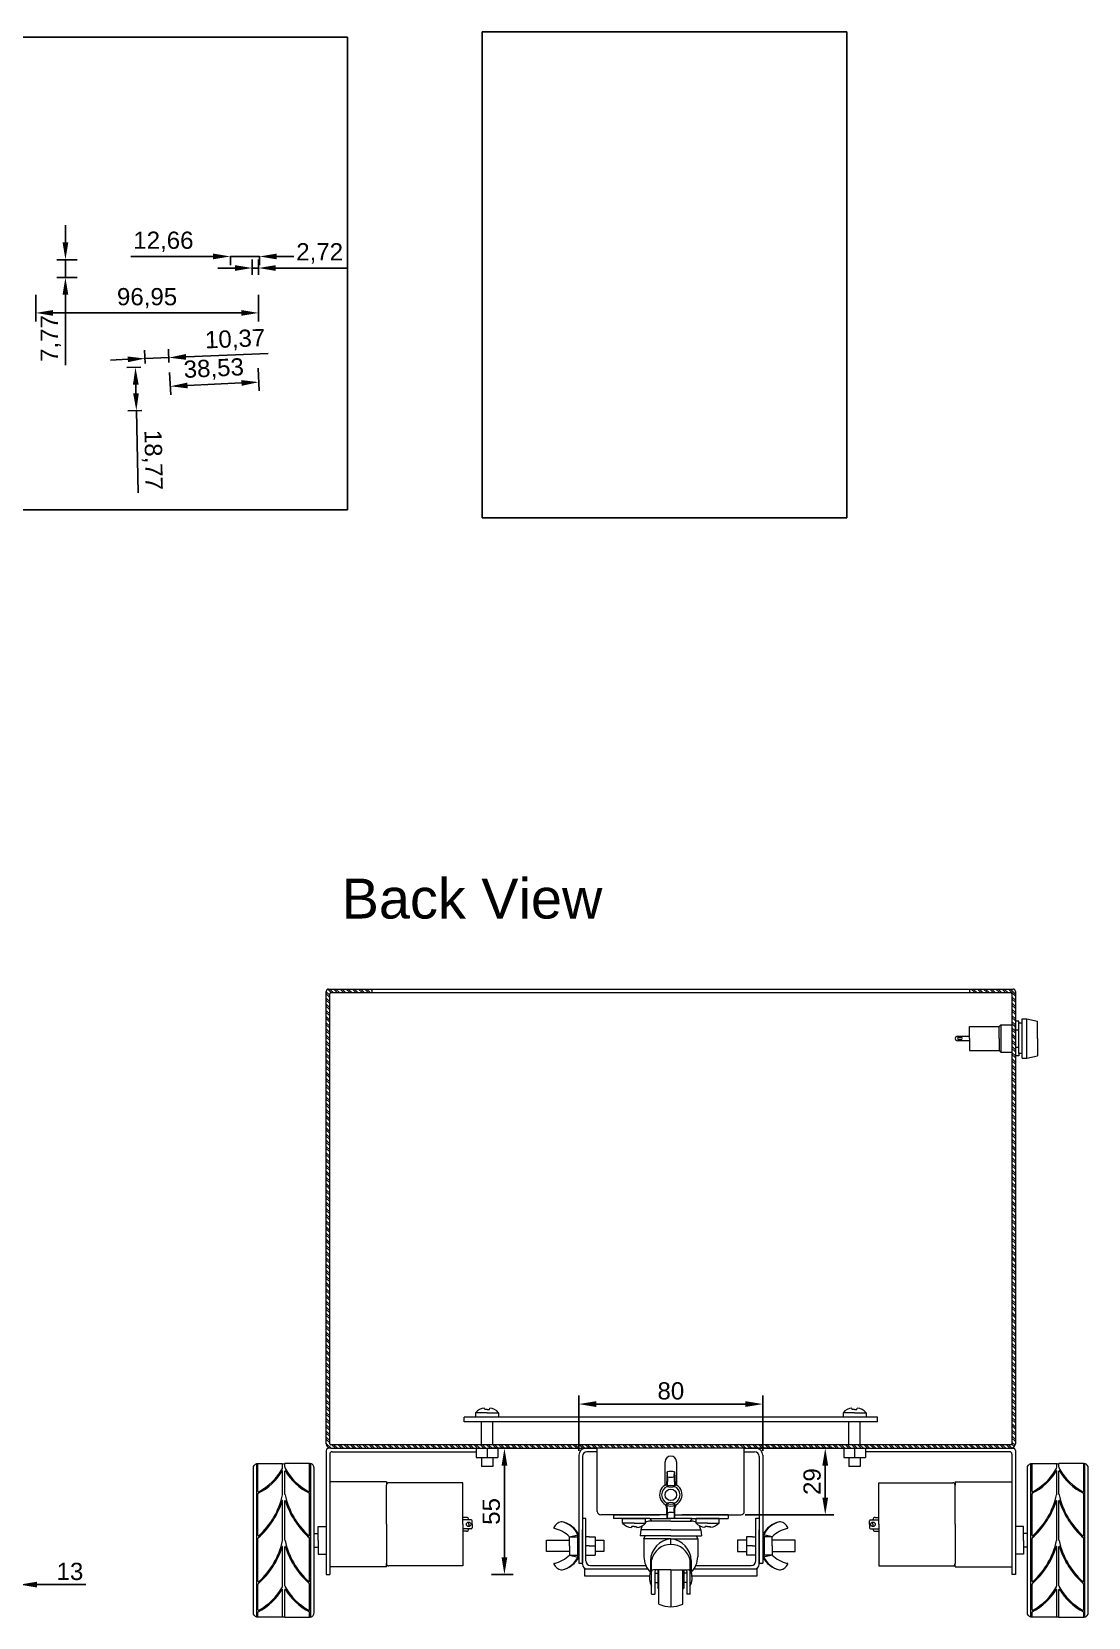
# Model space of a CAD drawing. Header units: millimetres. Extents: x 29 to 1920, y 47 to 1318.
# Drawn here: x 522 to 982, y 576 to 1267 of the extents above; entities that cross this region are included whole.
import ezdxf

# ---------------------------------------------------------------- set-up
doc = ezdxf.new("R2010")
doc.units = ezdxf.units.MM
doc.layers.get('0').update_dxf_attribs({"lineweight": 9})
doc.layers.add('Dimensions', color=30, linetype='Continuous', lineweight=13)
doc.layers.add('Images', color=130, linetype='Continuous')
doc.styles.get("Standard").update_dxf_attribs({"font": 'arial.ttf'})
doc.dimstyles.new('ISO-25', dxfattribs={"dimscale": 3, "dimtxt": 2.5, "dimasz": 2.5, "dimexe": 1.25, "dimexo": 0.625, "dimtad": 1, "dimtxsty": 'Standard', "dimcen": 2.5, "dimadec": 0, "dimazin": 0, "dimtfac": 1, "dimtmove": 0, "dimatfit": 3, "dimfxl": 1, "dimarcsym": 0})
picture_1 = doc.add_image_def('image2.jpg', size_in_pixel=(3000, 4000))
picture_2 = doc.add_image_def('image3.jpg', size_in_pixel=(3000, 4000))

# ---------------------------------------------------------------- blocks, each defined once
blk = doc.blocks.new('*D7')
at = {"layer": 'Defpoints', "color": 0, "transparency": 16777216}
for p in [(523.49, 1154.33), (620.44, 1154.33), (620.44, 1144.52)]:
    blk.add_point(p, dxfattribs=at)
at = {"layer": 'Images', "color": 0, "lineweight": -2, "transparency": 16777216}
for p, q in [((523.49, 1152.45), (523.49, 1140.77)), ((620.44, 1152.45), (620.44, 1140.77)), ((530.99, 1144.52), (612.94, 1144.52))]:
    blk.add_line(p, q, dxfattribs=at)
at = {"layer": 'Images', "color": 0, "transparency": 16777216}
for points in [[(530.99, 1145.77), (530.99, 1143.27), (523.49, 1144.52)], [(612.94, 1145.77), (612.94, 1143.27), (620.44, 1144.52)]]:
    blk.add_solid(points, dxfattribs=at)
at = {"layer": 'Images', "color": 0, "transparency": 16777216, "insert": (571.96, 1150.9), "char_height": 7.5, "attachment_point": 5}
blk.add_mtext('96,95', dxfattribs=at)
blk = doc.blocks.new('*D8')
at = {"layer": 'Defpoints', "color": 0, "transparency": 16777216}
for p in [(620.46, 1164.07), (617.74, 1159.25), (620.46, 1159.25)]:
    blk.add_point(p, dxfattribs=at)
at = {"layer": 'Images', "color": 0, "lineweight": -2, "transparency": 16777216}
for p, q in [((617.74, 1161.13), (617.74, 1167.82)), ((620.46, 1161.13), (620.46, 1167.82)), ((610.24, 1164.07), (602.74, 1164.07)), ((617.74, 1164.07), (620.46, 1164.07)), ((627.96, 1164.07), (658.74, 1164.07))]:
    blk.add_line(p, q, dxfattribs=at)
at = {"layer": 'Images', "color": 0, "transparency": 16777216}
for points in [[(610.24, 1165.32), (610.24, 1162.82), (617.74, 1164.07)], [(627.96, 1165.32), (627.96, 1162.82), (620.46, 1164.07)]]:
    blk.add_solid(points, dxfattribs=at)
at = {"layer": 'Images', "color": 0, "transparency": 16777216, "insert": (647.1, 1170.45), "char_height": 7.5, "attachment_point": 5}
blk.add_mtext('2,72', dxfattribs=at)
blk = doc.blocks.new('*D9')
at = {"layer": 'Defpoints', "color": 0, "transparency": 16777216}
for p in [(608.24, 1171.15), (608.24, 1169.11), (620.9, 1171.15)]:
    blk.add_point(p, dxfattribs=at)
at = {"layer": 'Images', "color": 0, "lineweight": -2, "transparency": 16777216}
for p, q in [((600.74, 1169.11), (564.89, 1169.11)), ((608.24, 1169.28), (608.24, 1165.36)), ((620.9, 1169.11), (608.24, 1169.11)), ((620.9, 1169.28), (620.9, 1165.36)), ((628.4, 1169.11), (635.9, 1169.11))]:
    blk.add_line(p, q, dxfattribs=at)
at = {"layer": 'Images', "color": 0, "transparency": 16777216}
for points in [[(600.74, 1170.36), (600.74, 1167.86), (608.24, 1169.11)], [(628.4, 1170.36), (628.4, 1167.86), (620.9, 1169.11)]]:
    blk.add_solid(points, dxfattribs=at)
at = {"layer": 'Images', "color": 0, "transparency": 16777216, "insert": (579.07, 1175.49), "char_height": 7.5, "attachment_point": 5}
blk.add_mtext('12,66', dxfattribs=at)
blk = doc.blocks.new('*D10')
at = {"layer": 'Defpoints', "color": 0, "transparency": 16777216}
for p in [(543.43, 1167.71), (536.42, 1159.94), (543.43, 1159.94)]:
    blk.add_point(p, dxfattribs=at)
at = {"layer": 'Images', "color": 0, "lineweight": -2, "transparency": 16777216}
for p, q in [((536.42, 1175.21), (536.42, 1182.71)), ((541.55, 1167.71), (532.67, 1167.71)), ((536.42, 1167.71), (536.42, 1159.94)), ((541.55, 1159.94), (532.67, 1159.94)), ((536.42, 1152.44), (536.42, 1121.77))]:
    blk.add_line(p, q, dxfattribs=at)
at = {"layer": 'Images', "color": 0, "transparency": 16777216}
for points in [[(535.17, 1175.21), (537.67, 1175.21), (536.42, 1167.71)], [(535.17, 1152.44), (537.67, 1152.44), (536.42, 1159.94)]]:
    blk.add_solid(points, dxfattribs=at)
at = {"layer": 'Images', "color": 0, "transparency": 16777216, "insert": (530.06, 1133.35), "char_height": 7.5, "attachment_point": 5, "rotation": 90}
blk.add_mtext('7,77', dxfattribs=at)
blk = doc.blocks.new('*D11')
at = {"layer": 'Defpoints', "color": 0, "transparency": 16777216}
for p in [(571.23, 1120.57), (581.42, 1125.04), (581.59, 1121)]:
    blk.add_point(p, dxfattribs=at)
at = {"layer": 'Images', "color": 0, "lineweight": -2, "transparency": 16777216}
for p, q in [((571.16, 1122.45), (570.91, 1128.36)), ((581.51, 1122.87), (581.27, 1128.79)), ((588.92, 1125.35), (624.74, 1126.82)), ((563.57, 1124.31), (556.08, 1124)), ((571.07, 1124.62), (581.42, 1125.04))]:
    blk.add_line(p, q, dxfattribs=at)
at = {"layer": 'Images', "color": 0, "transparency": 16777216}
for points in [[(588.87, 1126.6), (588.97, 1124.1), (581.42, 1125.04)], [(563.52, 1125.56), (563.62, 1123.06), (571.07, 1124.62)]]:
    blk.add_solid(points, dxfattribs=at)
at = {"layer": 'Images', "color": 0, "transparency": 16777216, "insert": (610.31, 1132.62), "char_height": 7.5, "attachment_point": 5, "rotation": 2.35506}
blk.add_mtext('10,37', dxfattribs=at)
blk = doc.blocks.new('*D12')
at = {"layer": 'Defpoints', "color": 0, "transparency": 16777216}
for p in [(571.12, 1120.85), (567.3, 1102), (571.51, 1102.09)]:
    blk.add_point(p, dxfattribs=at)
at = {"layer": 'Images', "color": 0, "lineweight": -2, "transparency": 16777216}
for p, q in [((569.25, 1120.82), (563.16, 1120.69)), ((567.06, 1113.27), (567.14, 1109.5)), ((569.64, 1102.05), (563.55, 1101.93)), ((567.3, 1102), (568.04, 1066.16))]:
    blk.add_line(p, q, dxfattribs=at)
at = {"layer": 'Images', "color": 0, "transparency": 16777216}
for points in [[(568.31, 1113.29), (565.81, 1113.24), (566.91, 1120.77)], [(568.39, 1109.53), (565.89, 1109.48), (567.3, 1102)]]:
    blk.add_solid(points, dxfattribs=at)
at = {"layer": 'Images', "color": 0, "transparency": 16777216, "insert": (574.13, 1080.46), "char_height": 7.5, "attachment_point": 5, "rotation": 271.19002}
blk.add_mtext('18,77', dxfattribs=at)
blk = doc.blocks.new('*D13')
at = {"layer": 'Defpoints', "color": 0, "transparency": 16777216}
for p in [(581.72, 1120.49), (620.2, 1122.28), (620.57, 1114.36)]:
    blk.add_point(p, dxfattribs=at)
at = {"layer": 'Images', "color": 0, "lineweight": -2, "transparency": 16777216}
for p, q in [((620.29, 1120.41), (620.75, 1110.62)), ((581.8, 1118.62), (582.26, 1108.83)), ((589.58, 1112.92), (613.08, 1114.01))]:
    blk.add_line(p, q, dxfattribs=at)
at = {"layer": 'Images', "color": 0, "transparency": 16777216}
for points in [[(589.52, 1114.17), (589.64, 1111.67), (582.09, 1112.57)], [(613.02, 1115.26), (613.14, 1112.76), (620.57, 1114.36)]]:
    blk.add_solid(points, dxfattribs=at)
at = {"layer": 'Images', "color": 0, "transparency": 16777216, "insert": (601.03, 1119.84), "char_height": 7.5, "attachment_point": 5, "rotation": 2.66262}
blk.add_mtext('38,53', dxfattribs=at)
blk = doc.blocks.new('Screw Head (Side)')
for p, q in [((-5, -2), (-5, 0)), ((-5, 0), (5, 0)), ((5, -1.34), (5, 0)), ((0, -2), (-5, -2)), ((-1, -3.47), (-1.2, -4)), ((0, -3.47), (-1, -3.47)), ((0, -2), (5, -2)), ((0, -3.47), (1, -3.47)), ((1, -3.47), (1.2, -4)), ((5, -2), (5, -1.34))]:
    blk.add_line(p, q)
for centre, start, end in [((-0.37, 2.19), 222.14391, 262.39494), ((0.37, 2.19), 277.60506, 317.85609)]:
    blk.add_arc(centre, 6.25, start, end)
blk = doc.blocks.new('Roda (Frente)')
for p, q in [((-25, 0), (-25, -1.54)), ((-25, 0), (-5, 0)), ((25, 0), (25, -1.54)), ((-9.18, -1.54), (-25, -1.54)), ((-13.02, -6.54), (-13.29, -9.08)), ((0, -6.54), (-13.02, -6.54)), ((-9.18, -1.54), (0, -1.54)), ((-9.18, -1.54), (-8.41, -2.7)), ((0, -2.7), (-9.02, -2.7)), ((9.18, -1.54), (0, -1.54)), ((0, -2.7), (9.02, -2.7)), ((0, -6.54), (13.02, -6.54)), ((25, 0), (5, 0)), ((9.18, -1.54), (8.41, -2.7)), ((9.18, -1.54), (25, -1.54)), ((13.02, -6.54), (13.29, -9.08)), ((0, -9.08), (-13.29, -9.08)), ((-11.75, -10.44), (-11.24, -9.08)), ((0, -10.44), (-11.75, -10.44)), ((-11.75, -10.44), (-11.75, -18.22)), ((0, -9.08), (13.29, -9.08)), ((0, -12.89), (0, -10.44)), ((0, -10.44), (11.75, -10.44)), ((11.75, -10.44), (11.24, -9.08)), ((11.75, -10.44), (11.75, -18.22)), ((-8.87, -19.91), (-8.87, -23.87)), ((-8.35, -23.87), (-8.35, -19.66)), ((8.35, -23.87), (8.35, -19.66)), ((8.87, -19.91), (8.87, -23.87)), ((-8.87, -23.87), (-8.87, -25.07)), ((-8.87, -25.07), (-8.35, -25.53)), ((-8.35, -23.87), (-8.35, -24.62)), ((-8.35, -34.46), (-8.35, -24.62)), ((-6.23, -23.87), (-7.6, -23.87)), ((-6.98, -24.62), (-6.98, -34.46)), ((-6.98, -25.31), (-5.64, -25.31)), ((-5.64, -23.87), (-6.23, -23.87)), ((0, -23.87), (-5.64, -23.87)), ((-5.64, -23.87), (-5.64, -31.87)), ((-5.19, -38.88), (-5.19, -23.87)), ((0, -23.87), (0, -40)), ((0, -23.87), (5.64, -23.87)), ((5.19, -38.88), (5.19, -23.87)), ((5.64, -23.87), (6.23, -23.87)), ((5.64, -23.87), (5.64, -31.87)), ((6.98, -25.31), (5.64, -25.31)), ((6.23, -23.87), (7.6, -23.87)), ((6.98, -24.62), (6.98, -34.46)), ((8.35, -23.87), (8.35, -24.62)), ((8.35, -34.46), (8.35, -24.62)), ((8.87, -25.07), (8.35, -25.53)), ((8.87, -23.87), (8.87, -25.07)), ((-8.35, -34.46), (-6.98, -34.46)), ((-6.98, -29.37), (-5.64, -29.37)), ((-5.64, -31.87), (-5.19, -32.29)), ((5.64, -31.87), (5.19, -32.29)), ((6.98, -29.37), (5.64, -29.37)), ((8.35, -34.46), (6.98, -34.46))]:
    blk.add_line(p, q)
for centre, radius, start, end in [((-8.9, -6.83), 4.13, 149.51488, 175.98951), ((-8.9, -6.83), 4.13, 91.58398, 120.53285), ((8.9, -6.83), 4.13, 59.46715, 88.41602), ((8.9, -6.83), 4.13, 4.01049, 30.48512), ((0.88, -20.15), 9.76, 95.18594, 178.58113), ((-0.19, -21.19), 8.3, 88.67429, 169.35846), ((-0.88, -20.15), 9.76, 1.41887, 84.81406), ((0.19, -21.19), 8.3, 10.64154, 91.32571), ((-1.29, -17.85), 10.47, 182.03218, 223.5877), ((1.29, -17.85), 10.47, 316.4123, 357.96782), ((-2.09, -27.44), 7.18, 160.72148, 209.37436), ((-7.6, -24.62), 0.75, 90, 180), ((-6.23, -24.62), 0.75, 90, 180), ((6.23, -24.62), 0.75, 0, 90), ((7.6, -24.62), 0.75, 0, 90), ((2.09, -27.44), 7.18, 330.62564, 19.27852), ((-0.06, -27.7), 12.3, 245.34714, 270.29888), ((0.06, -27.7), 12.3, 269.70112, 294.65286)]:
    blk.add_arc(centre, radius, start, end)
blk.add_blockref('Screw Head (Side)', (-16, -1.54))
at = {"xscale": -1}
blk.add_blockref('Screw Head (Side)', (16, -1.54), dxfattribs=at)
blk = doc.blocks.new('*D43')
at = {"layer": 'Defpoints', "color": 0, "transparency": 16777216}
for p in [(832, 650), (830.5, 620.98), (867.23, 620.98)]:
    blk.add_point(p, dxfattribs=at)
at = {"layer": 'Dimensions', "color": 0, "lineweight": -2, "transparency": 16777216}
for p, q in [((833.88, 650), (870.98, 650)), ((867.23, 642.5), (867.23, 628.48)), ((832.38, 620.98), (870.98, 620.98))]:
    blk.add_line(p, q, dxfattribs=at)
at = {"layer": 'Dimensions', "color": 0, "transparency": 16777216}
for points in [[(865.98, 642.5), (868.48, 642.5), (867.23, 650)], [(865.98, 628.48), (868.48, 628.48), (867.23, 620.98)]]:
    blk.add_solid(points, dxfattribs=at)
at = {"layer": 'Dimensions', "color": 0, "transparency": 16777216, "insert": (861.53, 635.49), "char_height": 7.5, "attachment_point": 5, "rotation": 90}
blk.add_mtext('29', dxfattribs=at)
blk = doc.blocks.new('*D66')
at = {"layer": 'Defpoints', "color": 0, "transparency": 16777216}
for p in [(720, 650), (720, 595), (727.55, 595)]:
    blk.add_point(p, dxfattribs=at)
at = {"layer": 'Dimensions', "color": 0, "lineweight": -2, "transparency": 16777216}
for p, q in [((721.88, 650), (731.3, 650)), ((727.55, 642.5), (727.55, 602.5)), ((721.88, 595), (731.3, 595))]:
    blk.add_line(p, q, dxfattribs=at)
at = {"layer": 'Dimensions', "color": 0, "transparency": 16777216}
for points in [[(726.3, 642.5), (728.8, 642.5), (727.55, 650)], [(726.3, 602.5), (728.8, 602.5), (727.55, 595)]]:
    blk.add_solid(points, dxfattribs=at)
at = {"layer": 'Dimensions', "color": 0, "transparency": 16777216, "insert": (721.86, 622.5), "char_height": 7.5, "attachment_point": 5, "rotation": 90}
blk.add_mtext('55', dxfattribs=at)
blk = doc.blocks.new('*D76')
at = {"layer": 'Defpoints', "color": 0, "transparency": 16777216}
for p in [(840, 669.26), (760, 647), (840, 647)]:
    blk.add_point(p, dxfattribs=at)
at = {"layer": 'Dimensions', "color": 0, "lineweight": -2, "transparency": 16777216}
for p, q in [((760, 648.88), (760, 673.01)), ((840, 648.88), (840, 673.01)), ((767.5, 669.26), (832.5, 669.26))]:
    blk.add_line(p, q, dxfattribs=at)
at = {"layer": 'Dimensions', "color": 0, "transparency": 16777216}
for points in [[(767.5, 670.51), (767.5, 668.01), (760, 669.26)], [(832.5, 670.51), (832.5, 668.01), (840, 669.26)]]:
    blk.add_solid(points, dxfattribs=at)
at = {"layer": 'Dimensions', "color": 0, "transparency": 16777216, "insert": (800, 674.96), "char_height": 7.5, "attachment_point": 5}
blk.add_mtext('80', dxfattribs=at)
blk = doc.blocks.new('*D77')
at = {"layer": 'Defpoints', "color": 0, "transparency": 16777216}
for p in [(503.5, 602), (516.5, 602), (516.5, 590.62)]:
    blk.add_point(p, dxfattribs=at)
at = {"layer": 'Dimensions', "color": 0, "lineweight": -2, "transparency": 16777216}
for p, q in [((503.5, 600.12), (503.5, 586.87)), ((516.5, 600.12), (516.5, 586.87)), ((496, 590.62), (488.5, 590.62)), ((503.5, 590.62), (516.5, 590.62)), ((524, 590.62), (545.29, 590.62))]:
    blk.add_line(p, q, dxfattribs=at)
at = {"layer": 'Dimensions', "color": 0, "transparency": 16777216}
for points in [[(496, 591.87), (496, 589.37), (503.5, 590.62)], [(524, 591.87), (524, 589.37), (516.5, 590.62)]]:
    blk.add_solid(points, dxfattribs=at)
at = {"layer": 'Dimensions', "color": 0, "transparency": 16777216, "insert": (538.39, 596.33), "char_height": 7.5, "attachment_point": 5}
blk.add_mtext('13', dxfattribs=at)

msp = doc.modelspace()

# ---------------------------------------------------------------- hatches: boundary and pattern name
h = msp.add_hatch()
h.set_pattern_fill('ANSI32', color=256, scale=0.2, angle=90)
h.paths.add_polyline_path([(948.5, 652, -0.4142136), (948, 651.5), (652, 651.5, -0.4142136), (651.5, 652), (651.5, 848, -0.4142136), (652, 848.5), (670, 848.5), (670, 850), (651, 850, 0.4142136), (650, 849), (650, 652, 0.4142136), (652, 650), (768, 650), (832, 650), (948, 650, 0.4142136), (950, 652), (950, 849, 0.4142136), (949, 850), (930, 850), (930, 848.5), (948, 848.5, -0.4142136), (948.5, 848)])

# ---------------------------------------------------------------- linework, layer by layer
for p, q in [((651, 850), (949, 850)), ((670, 848.5), (670, 850)), ((930, 850), (930, 848.5)), ((650, 652), (650, 849)), ((651.5, 652), (651.5, 848)), ((652, 848.5), (948, 848.5)), ((948.5, 848), (948.5, 652)), ((950, 849), (950, 652)), ((951.5, 836.1), (950.356, 836.1)), ((951.5, 835.1), (951.5, 836.1)), ((953, 819.9), (953, 837.1)), ((953, 837.1), (955, 837.1)), ((955, 837.1), (959.6, 836)), ((955, 819.9), (955, 837.1)), ((959.6, 828.5), (959.6, 836)), ((924.8, 829.5), (930, 829.5)), ((925.3, 829), (926.3, 829)), ((930, 828.5), (930, 833.75)), ((930, 833.75), (943, 833.75)), ((943, 833.75), (943.75, 834.5)), ((943, 828.5), (943, 833.75)), ((943.75, 834.5), (948.5, 834.5)), ((943.75, 834.5), (943.75, 822.5)), ((950, 832.3), (950, 834.5)), ((950, 832.3), (950, 828.5)), ((950, 832.3), (951.5, 832.3)), ((953, 835.1), (951.5, 835.1)), ((951.5, 821.9), (951.5, 835.1)), ((923.8, 828.5), (923.8, 828.5)), ((923.8, 828.5), (923.8, 828.5)), ((924.8, 828.5), (924.8, 828.5)), ((924.8, 828.5), (924.8, 828.5)), ((930, 827.5), (924.8, 827.5)), ((926.3, 828), (925.3, 828)), ((926.8, 828.5), (926.8, 828.5)), ((930, 828.5), (930, 823.25)), ((930, 823.25), (943, 823.25)), ((943, 828.5), (943, 823.25)), ((943, 823.25), (943.75, 822.5)), ((943.75, 822.5), (948.5, 822.5)), ((950, 828.5), (950, 824.7)), ((950, 824.7), (951.5, 824.7)), ((950, 824.7), (950, 822.5)), ((953, 821.9), (951.5, 821.9)), ((951.5, 821.9), (951.5, 820.9)), ((959.6, 828.5), (959.6, 821)), ((951.5, 820.9), (950.356, 820.9)), ((953, 819.9), (955, 819.9)), ((955, 819.9), (959.6, 821)), ((710, 661.5), (710, 663.5)), ((890, 663.5), (710, 663.5)), ((890, 661.5), (890, 663.5)), ((890, 661.5), (710, 661.5)), ((717.5, 651.5), (717.5, 661.5)), ((722.5, 651.5), (722.5, 661.5)), ((877.5, 651.5), (877.5, 661.5)), ((882.5, 651.5), (882.5, 661.5)), ((652, 650), (651, 650)), ((948, 651.5), (652, 651.5)), ((652, 650), (768, 650)), ((715.3, 650), (715.3, 646)), ((720, 650), (720, 648.55)), ((724.7, 650), (724.7, 646)), ((832, 650), (763, 650)), ((768, 622.477), (768, 650)), ((832, 622.477), (832, 650)), ((832, 650), (948, 650)), ((875.3, 650), (875.3, 646)), ((880, 650), (880, 648.55)), ((884.7, 650), (884.7, 646)), ((948, 650), (949, 650)), ((619.75, 576.459), (619.75, 643.332)), ((620.25, 631.294), (620.25, 643.396)), ((631, 641.716), (631, 643.396)), ((632, 641.716), (632, 643.396)), ((642.75, 631.294), (642.75, 643.396)), ((643.25, 576.459), (643.25, 643.332)), ((650, 649), (650, 595)), ((651.5, 647.5), (651.5, 595)), ((652.5, 648.5), (715.3, 648.5)), ((715.3, 646), (724.7, 646)), ((717.5, 646), (717.5, 645.5)), ((717.5, 645.5), (717.5, 642)), ((720, 648.55), (720, 646)), ((722.5, 646), (722.5, 645.5)), ((722.5, 645.5), (722.5, 642)), ((760, 647), (760, 600)), ((761.5, 646.5), (761.5, 600)), ((768, 648.5), (763.5, 648.5)), ((797.5, 633.989), (797.5, 644.092)), ((802.5, 644.092), (802.5, 633.989)), ((832, 648.5), (836.5, 648.5)), ((838.5, 646.5), (838.5, 600)), ((840, 647), (840, 600)), ((875.3, 646), (884.7, 646)), ((877.5, 646), (877.5, 645.5)), ((877.5, 645.5), (877.5, 642)), ((880, 648.55), (880, 646)), ((882.5, 646), (882.5, 645.5)), ((882.5, 645.5), (882.5, 642)), ((947.5, 648.5), (884.7, 648.5)), ((948.5, 647.5), (948.5, 595)), ((950, 649), (950, 595)), ((956.75, 576.459), (956.75, 643.332)), ((957.25, 631.294), (957.25, 643.396)), ((968, 641.716), (968, 643.396)), ((969, 641.716), (969, 643.396)), ((979.75, 631.294), (979.75, 643.396)), ((980.25, 576.459), (980.25, 643.332)), ((631, 630.006), (631, 640.067)), ((632, 630.006), (632, 640.067)), ((676.2, 635.396), (651.5, 635.396)), ((676.2, 635.396), (676.2, 633.996)), ((722.5, 642), (717.5, 642)), ((798.391, 639.723), (798.106, 634.232)), ((798.5, 637.562), (798.366, 633.387)), ((798.5, 637.562), (798.391, 639.723)), ((801.5, 637.562), (801.609, 639.723)), ((801.5, 637.562), (801.634, 633.387)), ((801.609, 639.723), (801.894, 634.232)), ((882.5, 642), (877.5, 642)), ((923.8, 635.396), (948.5, 635.396)), ((923.8, 635.396), (923.8, 633.996)), ((968, 630.006), (968, 640.067)), ((969, 630.006), (969, 640.067)), ((620.25, 612.116), (620.25, 630.166)), ((642.75, 612.116), (642.75, 630.166)), ((676.2, 616.896), (676.2, 633.996)), ((709.5, 634.996), (677.2, 634.996)), ((709.5, 616.896), (709.5, 634.996)), ((797.5, 633.989), (797.5, 633.926)), ((798.106, 634.232), (798.366, 633.387)), ((801.894, 634.232), (801.634, 633.387)), ((802.5, 633.926), (802.5, 633.989)), ((890.5, 616.896), (890.5, 634.996)), ((890.5, 634.996), (922.8, 634.996)), ((923.8, 616.896), (923.8, 633.996)), ((957.25, 612.116), (957.25, 630.166)), ((979.75, 612.116), (979.75, 630.166)), ((631, 610.006), (631, 627.153)), ((632, 610.006), (632, 627.153)), ((798.106, 625.24), (798.366, 626.085)), ((798.391, 619.75), (798.106, 625.24)), ((798.5, 621.91), (798.366, 626.085)), ((798.5, 621.91), (798.391, 619.75)), ((801.5, 621.91), (801.634, 626.085)), ((801.5, 621.91), (801.609, 619.75)), ((801.609, 619.75), (801.894, 625.24)), ((801.894, 625.24), (801.634, 626.085)), ((968, 610.006), (968, 627.153)), ((969, 610.006), (969, 627.153)), ((646.5, 609.896), (646.5, 615.896)), ((646.5, 615.896), (650, 615.896)), ((676.2, 616.896), (676.2, 599.796)), ((711, 619.896), (709.5, 619.896)), ((713, 618.896), (709.5, 618.896)), ((709.5, 616.896), (709.5, 598.796)), ((713, 614.896), (709.5, 614.896)), ((712, 616.896), (712, 617.896)), ((712, 616.896), (712, 615.896)), ((713.5, 616.896), (713.5, 618.396)), ((713.5, 616.896), (713.5, 615.396)), ((761.5, 619.5), (763, 619.5)), ((763, 601), (763, 619.5)), ((798.328, 620.977), (769.5, 620.977)), ((801.672, 620.977), (830.5, 620.977)), ((837, 601), (837, 619.5)), ((837, 619.5), (838.5, 619.5)), ((886.5, 616.896), (886.5, 618.396)), ((886.5, 616.896), (886.5, 615.396)), ((887, 618.896), (890.5, 618.896)), ((887, 614.896), (890.5, 614.896)), ((888, 616.896), (888, 617.896)), ((888, 616.896), (888, 615.896)), ((889, 619.896), (890.5, 619.896)), ((890.5, 616.896), (890.5, 598.796)), ((923.8, 616.896), (923.8, 599.796)), ((953.5, 615.896), (950, 615.896)), ((950, 615.896), (950, 603.896)), ((953.5, 609.896), (953.5, 615.896)), ((620.25, 592.116), (620.25, 610.772)), ((642.75, 592.116), (642.75, 610.772)), ((644.75, 612.896), (646.5, 612.896)), ((646.5, 609.896), (646.5, 603.896)), ((711, 613.896), (709.5, 613.896)), ((745.9, 605), (745.9, 610)), ((745.9, 610), (755.9, 610)), ((755.9, 611.5), (759.504, 612.379)), ((755.9, 610), (755.9, 611.5)), ((755.9, 611.5), (760, 611.5)), ((755.9, 607.5), (755.9, 610)), ((759.377, 611.5), (759.377, 610)), ((759.377, 610), (759.377, 605)), ((761.5, 599.5), (761.5, 614.5)), ((764.5, 611.5), (763, 611.5)), ((764.5, 611.5), (767, 611.5)), ((767, 611.5), (767, 603.5)), ((767, 610), (770.9, 610)), ((770.9, 610), (770.9, 605)), ((833, 610), (829.1, 610)), ((829.1, 610), (829.1, 605)), ((833, 611.5), (833, 603.5)), ((835.5, 611.5), (833, 611.5)), ((835.5, 611.5), (837, 611.5)), ((838.5, 599.5), (838.5, 614.5)), ((840, 612.349), (840, 602.651)), ((844.1, 611.5), (840, 611.5)), ((844.1, 611.5), (840.496, 612.379)), ((840.623, 611.5), (840.623, 610)), ((840.623, 610), (840.623, 605)), ((844.1, 610), (844.1, 611.5)), ((844.1, 607.5), (844.1, 610)), ((854.1, 610), (844.1, 610)), ((854.1, 605), (854.1, 610)), ((889, 613.896), (890.5, 613.896)), ((955.25, 612.896), (953.5, 612.896)), ((953.5, 609.896), (953.5, 603.896)), ((957.25, 592.116), (957.25, 610.772)), ((979.75, 592.116), (979.75, 610.772)), ((631, 590.148), (631, 607.153)), ((632, 590.148), (632, 607.153)), ((644.75, 606.896), (646.5, 606.896)), ((646.5, 603.896), (650, 603.896)), ((755.9, 605), (745.9, 605)), ((755.9, 607.5), (755.9, 605)), ((755.9, 605), (755.9, 603.5)), ((755.9, 603.5), (759.504, 602.621)), ((755.9, 603.5), (760, 603.5)), ((759.377, 605), (759.377, 603.5)), ((764.5, 607.5), (763, 607.5)), ((763, 603.5), (764.5, 603.5)), ((764.5, 607.5), (767, 607.5)), ((764.5, 603.5), (767, 603.5)), ((770.9, 605), (767, 605)), ((829.1, 605), (833, 605)), ((835.5, 607.5), (833, 607.5)), ((835.5, 603.5), (833, 603.5)), ((835.5, 607.5), (837, 607.5)), ((837, 603.5), (835.5, 603.5)), ((844.1, 603.5), (840, 603.5)), ((844.1, 603.5), (840.496, 602.621)), ((840.623, 605), (840.623, 603.5)), ((844.1, 607.5), (844.1, 605)), ((844.1, 605), (844.1, 603.5)), ((844.1, 605), (854.1, 605)), ((953.5, 603.896), (950, 603.896)), ((955.25, 606.896), (953.5, 606.896)), ((968, 590.148), (968, 607.153)), ((969, 590.148), (969, 607.153)), ((650, 595), (651.5, 595)), ((676.2, 598.396), (651.5, 598.396)), ((676.2, 598.396), (676.2, 599.796)), ((709.5, 598.796), (677.2, 598.796)), ((760, 600), (761.5, 600)), ((763.5, 597.5), (789.88, 597.5)), ((765, 599), (789.088, 599)), ((808.351, 599), (808.872, 599)), ((808.351, 597.5), (808.872, 597.5)), ((810.12, 597.5), (836.5, 597.5)), ((810.912, 599), (835, 599)), ((838.5, 600), (840, 600)), ((890.5, 598.796), (922.8, 598.796)), ((923.8, 598.396), (923.8, 599.796)), ((923.8, 598.396), (948.5, 598.396)), ((950, 595), (948.5, 595)), ((620.25, 579.726), (620.25, 590.772)), ((631, 576.396), (631, 588.499)), ((632, 576.396), (632, 588.499)), ((642.75, 579.726), (642.75, 590.772)), ((957.25, 579.726), (957.25, 590.772)), ((968, 576.396), (968, 588.499)), ((969, 576.396), (969, 588.499)), ((979.75, 579.726), (979.75, 590.772)), ((620.25, 576.396), (620.25, 578.599)), ((642.75, 576.396), (642.75, 578.599)), ((957.25, 576.396), (957.25, 578.599)), ((979.75, 576.396), (979.75, 578.599))]:
    msp.add_line(p, q)
for points in [[(619.75, 576.459, -0.3419987), (618.25, 578.396), (618.25, 641.396, -0.3419987), (619.75, 643.332, -0.3419987)], [(643.25, 576.459, 0.3419987), (644.75, 578.396), (644.75, 641.396, 0.3419987), (643.25, 643.332, 0.3419987)], [(956.75, 576.459, -0.3419987), (955.25, 578.396), (955.25, 641.396, -0.3419987), (956.75, 643.332, -0.3419987)], [(980.25, 576.459, 0.3419987), (981.75, 578.396), (981.75, 641.396, 0.3419987), (980.25, 643.332, 0.3419987)]]:
    msp.add_lwpolyline(points, format="xyb")
for points in [[(620.25, 643.396), (631, 643.396)], [(642.75, 643.396), (632, 643.396)], [(957.25, 643.396), (968, 643.396)], [(979.75, 643.396), (969, 643.396)], [(790.769, 594.325), (762.535, 594.325), (762.535, 597.5), (789.88, 597.5)], [(808.351, 597.5), (808.872, 597.5)], [(810.12, 597.5), (837.465, 597.5), (837.465, 594.325), (809.231, 594.325)], [(631, 576.396), (620.25, 576.396)], [(632, 576.396), (642.75, 576.396)], [(968, 576.396), (957.25, 576.396)], [(969, 576.396), (979.75, 576.396)]]:
    msp.add_lwpolyline(points)
for centre, radius in [((800, 629.736), 2.5), ((712, 616.896), 1), ((888, 616.896), 1)]:
    msp.add_circle(centre, radius)
for centre, radius, start, end in [((651, 849), 1, 90, 180), ((949, 849), 1, 0, 90), ((652, 848), 0.5, 90, 180), ((948, 848), 0.5, 0, 90), ((956.047, 834.557), 6.047, 166.717695, 180.536868), ((950.356, 835.9), 0.2, 90, 166.717695), ((924.8, 828.5), 1, 90, 180), ((925.3, 828.5), 0.5, 90, 180), ((926.3, 828.5), 0.5, 0, 90), ((962.252, 834.514), 12.252, 180.064555, 190.410024), ((962.252, 830.086), 12.252, 169.589976, 179.935445), ((924.8, 828.5), 1, 180, 270), ((925.3, 828.5), 0.5, 180, 270), ((926.3, 828.5), 0.5, 270, 0), ((962.252, 826.914), 12.252, 180.064555, 190.410024), ((962.252, 822.486), 12.252, 169.589976, 179.935445), ((956.086, 822.448), 6.087, 179.513175, 193.240966), ((950.356, 821.1), 0.2, 193.240966, 270), ((652, 652), 2, 180, 270), ((651, 649), 1, 90, 180), ((652, 652), 0.5, 180, 270), ((763, 647), 3, 90, 180), ((837, 647), 3, 0, 90), ((948, 652), 0.5, 270, 0), ((948, 652), 2, 270, 0), ((949, 649), 1, 0, 90), ((619.88, 644.305), 0.982, 262.364421, 292.113091), ((631.5, 644.47), 1.185, 245.045296, 294.954704), ((643.12, 644.305), 0.982, 247.886909, 277.635579), ((652.5, 647.5), 1, 90, 180), ((763.5, 646.5), 2, 90, 180), ((800, 644.092), 2.5, 0, 180), ((836.5, 646.5), 2, 0, 90), ((947.5, 647.5), 1, 0, 90), ((956.88, 644.305), 0.982, 262.364421, 292.113091), ((968.5, 644.47), 1.185, 245.045296, 294.954704), ((980.12, 644.305), 0.982, 247.886909, 277.635579), ((608.752, 653.312), 25.707, 296.911349, 329.119381), ((608.752, 653.312), 25.207, 298.082811, 331.376449), ((630.9, 640.067), 0.1, 0, 149.119381), ((630, 641.716), 1, 331.376449, 0), ((633, 641.716), 1, 180, 208.623551), ((632.1, 640.067), 0.1, 30.880619, 180), ((654.248, 653.312), 25.207, 208.623551, 241.917189), ((654.248, 653.312), 25.707, 210.880619, 243.088651), ((800, 632.912), 6.998, 76.712042, 103.287958), ((800, 629.736), 7.953, 100.871011, 100.874635), ((800, 644.424), 7.039, 257.69614, 282.30386), ((800, 629.736), 7.953, 79.125365, 79.128989), ((945.752, 653.312), 25.707, 296.911349, 329.119381), ((945.752, 653.312), 25.207, 298.082811, 331.376449), ((967.9, 640.067), 0.1, 0, 149.119381), ((967, 641.716), 1, 331.376449, 0), ((970, 641.716), 1, 180, 208.623551), ((969.1, 640.067), 0.1, 30.880619, 180), ((991.248, 653.312), 25.207, 208.623551, 241.917189), ((991.248, 653.312), 25.707, 210.880619, 243.088651), ((620.5, 631.294), 0.25, 180, 298.082811), ((620.5, 630.166), 0.25, 116.911349, 180), ((597.16, 637.405), 34.663, 312.705269, 347.304114), ((630, 630.006), 1, 347.304114, 0), ((633, 630.006), 1, 180, 192.695886), ((665.84, 637.405), 34.663, 192.695886, 227.294731), ((642.5, 631.294), 0.25, 241.917189, 0), ((642.5, 630.166), 0.25, 0, 63.088651), ((677.2, 633.996), 1, 90, 180), ((800, 629.736), 4.879, 112.846613, 67.153387), ((800, 629.736), 4, 114.118143, 245.881857), ((799.978, 639.003), 5.855, 254.009876, 286.432441), ((800, 624.87), 8.891, 79.475593, 100.518713), ((800, 629.736), 4, 294.118143, 65.881857), ((922.8, 633.996), 1, 0, 90), ((957.5, 631.294), 0.25, 180, 298.082811), ((957.5, 630.166), 0.25, 116.911349, 180), ((934.16, 637.405), 34.663, 312.705269, 347.304114), ((967, 630.006), 1, 347.304114, 0), ((970, 630.006), 1, 180, 192.695886), ((1002.84, 637.405), 34.663, 192.695886, 227.294731), ((979.5, 631.294), 0.25, 241.917189, 0), ((979.5, 630.166), 0.25, 0, 63.088651), ((597.16, 637.405), 35.163, 311.229374, 343.099027), ((630.9, 627.153), 0.1, 0, 163.099027), ((632.1, 627.153), 0.1, 16.900973, 180), ((665.84, 637.405), 35.163, 196.900973, 228.770626), ((769.5, 622.477), 1.5, 180, 270), ((800, 625.989), 2.5, 190.801695, 222.420209), ((799.978, 620.469), 5.855, 73.567559, 105.990124), ((800, 634.602), 8.891, 259.481287, 280.524407), ((800, 615.048), 7.039, 77.69614, 102.30386), ((800, 629.736), 7.953, 259.125365, 259.128989), ((800, 629.736), 7.953, 280.871011, 280.874635), ((800, 625.989), 2.5, 317.579791, 349.198305), ((830.5, 622.477), 1.5, 270, 0), ((934.16, 637.405), 35.163, 311.229374, 343.099027), ((967.9, 627.153), 0.1, 0, 163.099027), ((969.1, 627.153), 0.1, 16.900973, 180), ((1002.84, 637.405), 35.163, 196.900973, 228.770626), ((711, 618.896), 1, 0, 90), ((711, 614.896), 1, 270, 0), ((713, 618.396), 0.5, 0, 90), ((713, 615.396), 0.5, 270, 0), ((749.344, 615.35), 0.25, 155.444588, 255.994368), ((753.172, 613.6), 4.459, 102.424609, 155.444588), ((745.663, 600.592), 14.959, 46.815622, 75.994368), ((752.428, 616.979), 1, 76.606483, 102.424609), ((752.435, 616.98), 1, 77.524399, 102.305346), ((750.277, 607.226), 10.99, 27.781604, 77.524399), ((750.307, 608.073), 10.155, 25.089763, 76.606483), ((800, 626.561), 6.998, 256.712042, 283.287958), ((849.723, 607.226), 10.99, 102.475601, 152.218396), ((849.693, 608.073), 10.155, 103.393517, 154.910237), ((854.337, 600.592), 14.959, 104.005632, 133.184378), ((847.572, 616.979), 1, 77.575391, 103.393517), ((847.565, 616.98), 1, 77.694654, 102.475601), ((846.828, 613.6), 4.459, 24.555412, 77.575391), ((850.656, 615.35), 0.25, 284.005632, 24.555412), ((887, 618.396), 0.5, 90, 180), ((887, 615.396), 0.5, 180, 270), ((889, 618.896), 1, 90, 180), ((889, 614.896), 1, 180, 270), ((620.5, 612.116), 0.25, 180, 312.705269), ((620.5, 610.772), 0.25, 131.229374, 180), ((597.16, 617.405), 34.663, 312.705269, 347.304114), ((630, 610.006), 1, 347.304114, 0), ((633, 610.006), 1, 180, 192.695886), ((665.84, 617.405), 34.663, 192.695886, 227.294731), ((642.5, 612.116), 0.25, 227.294731, 360), ((642.5, 610.772), 0.25, 0, 48.770626), ((761.424, 611.653), 2.053, 159.298727, 184.282061), ((759.668, 610.998), 1.39, 76.199579, 96.793735), ((840.332, 610.998), 1.39, 83.206265, 103.800421), ((838.576, 611.653), 2.053, 355.717939, 20.701273), ((957.5, 612.116), 0.25, 180, 312.705269), ((957.5, 610.772), 0.25, 131.229374, 180), ((934.16, 617.405), 34.663, 312.705269, 347.304114), ((967, 610.006), 1, 347.304114, 0), ((970, 610.006), 1, 180, 192.695886), ((1002.84, 617.405), 34.663, 192.695886, 227.294731), ((979.5, 612.116), 0.25, 227.294731, 360), ((979.5, 610.772), 0.25, 0, 48.770626), ((597.16, 617.405), 35.163, 311.229374, 343.099027), ((630.9, 607.153), 0.1, 0, 163.099027), ((632.1, 607.153), 0.1, 16.900973, 180), ((665.84, 617.405), 35.163, 196.900973, 228.770626), ((745.663, 614.408), 14.959, 284.005632, 313.184378), ((750.277, 607.774), 10.99, 282.475601, 332.218396), ((750.307, 606.927), 10.155, 283.393517, 334.910237), ((761.424, 603.347), 2.053, 175.717939, 200.701273), ((759.668, 604.002), 1.39, 263.206265, 283.800421), ((765, 601), 2, 180, 270), ((835, 601), 2, 270, 0), ((840.332, 604.002), 1.39, 256.199579, 276.793735), ((849.723, 607.774), 10.99, 207.781604, 257.524399), ((838.576, 603.347), 2.053, 339.298727, 4.282061), ((849.693, 606.927), 10.155, 205.089763, 256.606483), ((854.337, 614.408), 14.959, 226.815622, 255.994368), ((934.16, 617.405), 35.163, 311.229374, 343.099027), ((967.9, 607.153), 0.1, 0, 163.099027), ((969.1, 607.153), 0.1, 16.900973, 180), ((1002.84, 617.405), 35.163, 196.900973, 228.770626), ((677.2, 599.796), 1, 180, 270), ((749.344, 599.65), 0.25, 104.005632, 204.555412), ((753.172, 601.4), 4.459, 204.555412, 257.575391), ((752.428, 598.021), 1, 257.575391, 283.393517), ((752.435, 598.02), 1, 257.694654, 282.475601), ((763.5, 599.5), 2, 180, 270), ((836.5, 599.5), 2, 270, 0), ((847.572, 598.021), 1, 256.606483, 282.424609), ((847.565, 598.02), 1, 257.524399, 282.305346), ((846.828, 601.4), 4.459, 282.424609, 335.444588), ((850.656, 599.65), 0.25, 335.444588, 75.994368), ((922.8, 599.796), 1, 270, 0), ((620.5, 592.116), 0.25, 180, 312.705269), ((620.5, 590.772), 0.25, 131.229374, 180), ((608.752, 601.745), 25.707, 296.911349, 329.119381), ((608.752, 601.745), 25.207, 298.082811, 331.376449), ((630.9, 588.499), 0.1, 0, 149.119381), ((630, 590.148), 1, 331.376449, 0), ((633, 590.148), 1, 180, 208.623551), ((632.1, 588.499), 0.1, 30.880619, 180), ((654.248, 601.745), 25.207, 208.623551, 241.917189), ((654.248, 601.745), 25.707, 210.880619, 243.088651), ((642.5, 592.116), 0.25, 227.294731, 0), ((642.5, 590.772), 0.25, 0, 48.770626), ((957.5, 592.116), 0.25, 180, 312.705269), ((957.5, 590.772), 0.25, 131.229374, 180), ((945.752, 601.745), 25.707, 296.911349, 329.119381), ((945.752, 601.745), 25.207, 298.082811, 331.376449), ((967.9, 588.499), 0.1, 0, 149.119381), ((967, 590.148), 1, 331.376449, 0), ((970, 590.148), 1, 180, 208.623551), ((969.1, 588.499), 0.1, 30.880619, 180), ((991.248, 601.745), 25.207, 208.623551, 241.917189), ((991.248, 601.745), 25.707, 210.880619, 243.088651), ((979.5, 592.116), 0.25, 227.294731, 0), ((979.5, 590.772), 0.25, 0, 48.770626), ((619.88, 575.486), 0.982, 67.886909, 97.635579), ((620.5, 579.726), 0.25, 180, 298.082811), ((620.5, 578.599), 0.25, 116.911349, 180), ((631.5, 575.321), 1.185, 65.045296, 114.954704), ((642.5, 579.726), 0.25, 241.917189, 0), ((642.5, 578.599), 0.25, 360, 63.088651), ((643.12, 575.486), 0.982, 82.364421, 112.113091), ((956.88, 575.486), 0.982, 67.886909, 97.635579), ((957.5, 579.726), 0.25, 180, 298.082811), ((957.5, 578.599), 0.25, 116.911349, 180), ((968.5, 575.321), 1.185, 65.045296, 114.954704), ((979.5, 579.726), 0.25, 241.917189, 0), ((979.5, 578.599), 0.25, 360, 63.088651), ((980.12, 575.486), 0.982, 82.364421, 112.113091)]:
    msp.add_arc(centre, radius, start, end)

# ---------------------------------------------------------------- block references
at = {"rotation": 180}
for p in [(720, 663.5), (880, 663.5)]:
    msp.add_blockref('Screw Head (Side)', p, dxfattribs=at)
msp.add_blockref('Roda (Frente)', (800, 620.977))

# ---------------------------------------------------------------- texts
msp.add_text('Back View', height=17.4024).set_placement((656.688, 880.743))

# ---------------------------------------------------------------- dimensions: what is measured, and where the dimension line sits
at = {"layer": 'Dimensions'}
for base, p1, p2, picture, middle in [((840, 669.256), (760, 647), (840, 647), '*D76', (800, 674.96)), ((516.5, 590.622), (503.5, 602), (516.5, 602), '*D77', (538.394, 596.328))]:
    dim = msp.add_linear_dim(base=base, p1=p1, p2=p2, dimstyle='ISO-25', dxfattribs=at)
    dim.commit()
    dim.dimension.update_dxf_attribs({"geometry": picture, "text_midpoint": middle})
dim = msp.add_linear_dim(base=(727.554, 595), p1=(720, 650), p2=(720, 595), angle=90, dimstyle='ISO-25', dxfattribs=at)
dim.commit()
dim.dimension.update_dxf_attribs({"geometry": '*D66', "text_midpoint": (721.865, 622.5)})
dim = msp.add_linear_dim(base=(867.233, 620.977), p1=(832, 650), p2=(830.5, 620.977), angle=90, text='29', dimstyle='ISO-25', dxfattribs=at)
dim.commit()
dim.dimension.update_dxf_attribs({"geometry": '*D43', "text_midpoint": (861.529, 635.489)})
at = {"layer": 'Images'}
dim = msp.add_linear_dim(base=(536.425, 1159.936), p1=(543.428, 1167.708), p2=(543.428, 1159.936), angle=90, dimstyle='ISO-25', dxfattribs=at)
dim.commit()
dim.dimension.update_dxf_attribs({"geometry": '*D10', "text_midpoint": (530.058, 1133.351)})
for base, p1, p2, picture, middle in [((608.239, 1169.109), (620.9, 1171.153), (608.239, 1171.153), '*D9', (579.065, 1175.491)), ((620.457, 1164.068), (617.738, 1159.25), (620.457, 1159.25), '*D8', (647.099, 1170.45)), ((620.436, 1144.521), (523.488, 1154.326), (620.436, 1154.326), '*D7', (571.962, 1150.903))]:
    dim = msp.add_linear_dim(base=base, p1=p1, p2=p2, dimstyle='ISO-25', dxfattribs=at)
    dim.commit()
    dim.dimension.update_dxf_attribs({"geometry": picture, "text_midpoint": middle})
for p1, p2, distance, picture, middle in [((571.233, 1120.574), (581.59, 1120.999), 4.046, '*D11', (610.313, 1132.617)), ((571.123, 1120.854), (571.513, 1102.091), -4.218, '*D12', (574.127, 1080.464)), ((581.717, 1120.493), (620.203, 1122.283), -7.93, '*D13', (601.032, 1119.842))]:
    dim = msp.add_aligned_dim(p1=p1, p2=p2, distance=distance, dimstyle='ISO-25', dxfattribs=at)
    dim.commit()
    dim.dimension.update_dxf_attribs({"geometry": picture, "text_midpoint": middle})

# ---------------------------------------------------------------- pictures from other files: only their frames are drawn
image = msp.add_image(picture_1, insert=(504.88, 1058.784), size_in_units=(154.379, 205.838), dxfattribs=at)
image.dxf.flags = 7
image = msp.add_image(picture_2, insert=(717.891, 1055.33), size_in_units=(158.75, 211.667), dxfattribs=at)
image.dxf.flags = 7

doc.saveas('drawing.dxf')
